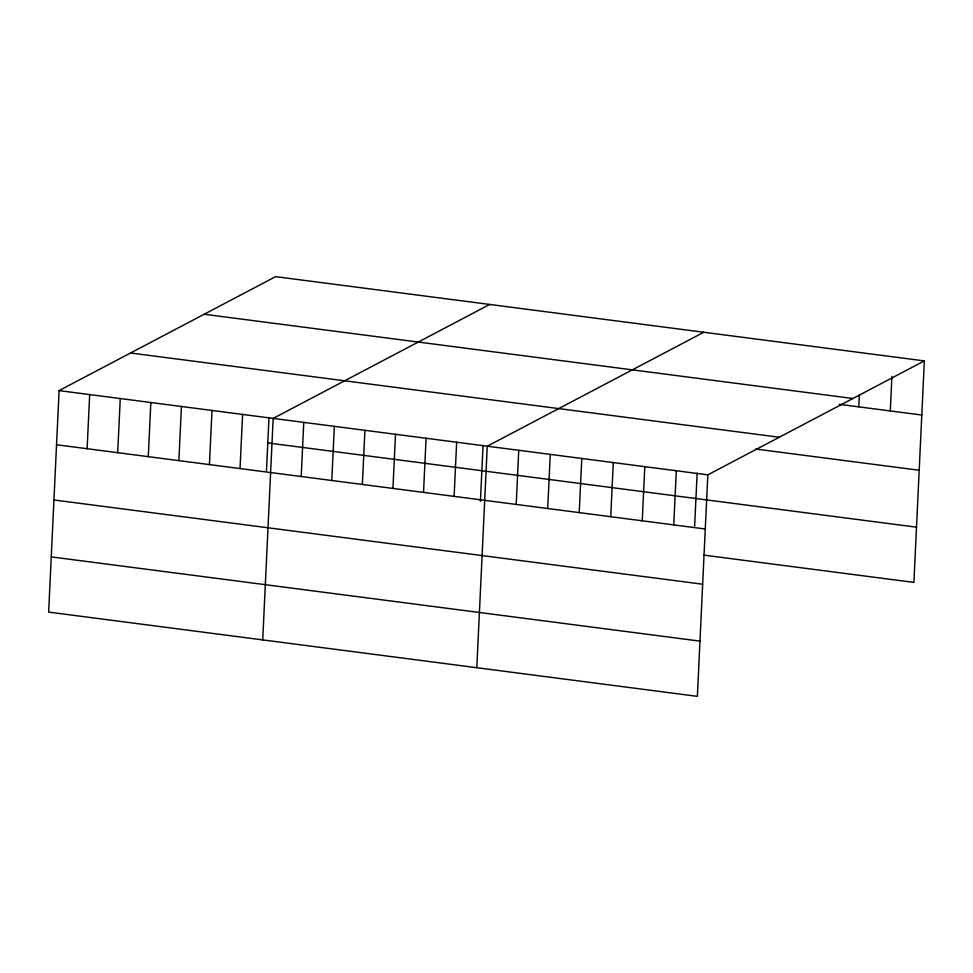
<?xml version="1.0" encoding="UTF-8"?>
<svg xmlns="http://www.w3.org/2000/svg" width="973" height="973" viewBox="0 0 973 973"><rect width="100%" height="100%" fill="white"/><g stroke="black" fill="none" stroke-linecap="round" stroke-linejoin="round"><path stroke-width="1.46" d="M924.35 360.898L275.627 276.648L59.098 390.599L48.65 612.102L697.373 696.352L707.821 474.848L924.35 360.898L913.902 582.401L703.844 555.121M87.12 448.723L89.674 394.576M117.709 452.688L120.263 398.541M148.285 456.665L150.839 402.518M178.874 460.63L181.428 406.483M209.45 464.608L212.005 410.46M240.039 468.572L242.593 414.425M266.493 470.543L268.986 417.466M262.722 639.906L273.17 418.402L489.711 304.452M301.204 476.515L303.758 422.379M331.781 480.492L334.335 426.344M362.37 484.457L364.924 430.321M392.946 488.434L395.5 434.286M423.535 492.399L426.089 438.264M454.111 496.376L456.665 442.229M480.431 501.253L483.07 445.269M476.806 667.709L487.254 446.206L703.783 332.255M516.201 504.44L518.755 450.292M547.714 508.526L550.268 454.391M579.227 512.625L581.781 458.478M610.74 516.712L613.282 462.564M642.241 520.81L644.795 466.663M673.754 524.897L676.308 470.75M694.637 526.138L697.142 473.073M858.782 406.848L859.341 394.819M890.283 410.947L891.925 376.356M204.172 314.255L852.895 398.492M839.273 404.318L921.796 415.033M130.552 352.992L779.276 437.242M755.644 449.027L919.193 470.263M59.098 390.599L707.821 474.848M267.794 442.922L916.505 527.171M56.543 444.746L705.267 528.984M53.941 499.976L702.652 584.214M51.253 556.884L699.976 641.122"/></g></svg>
